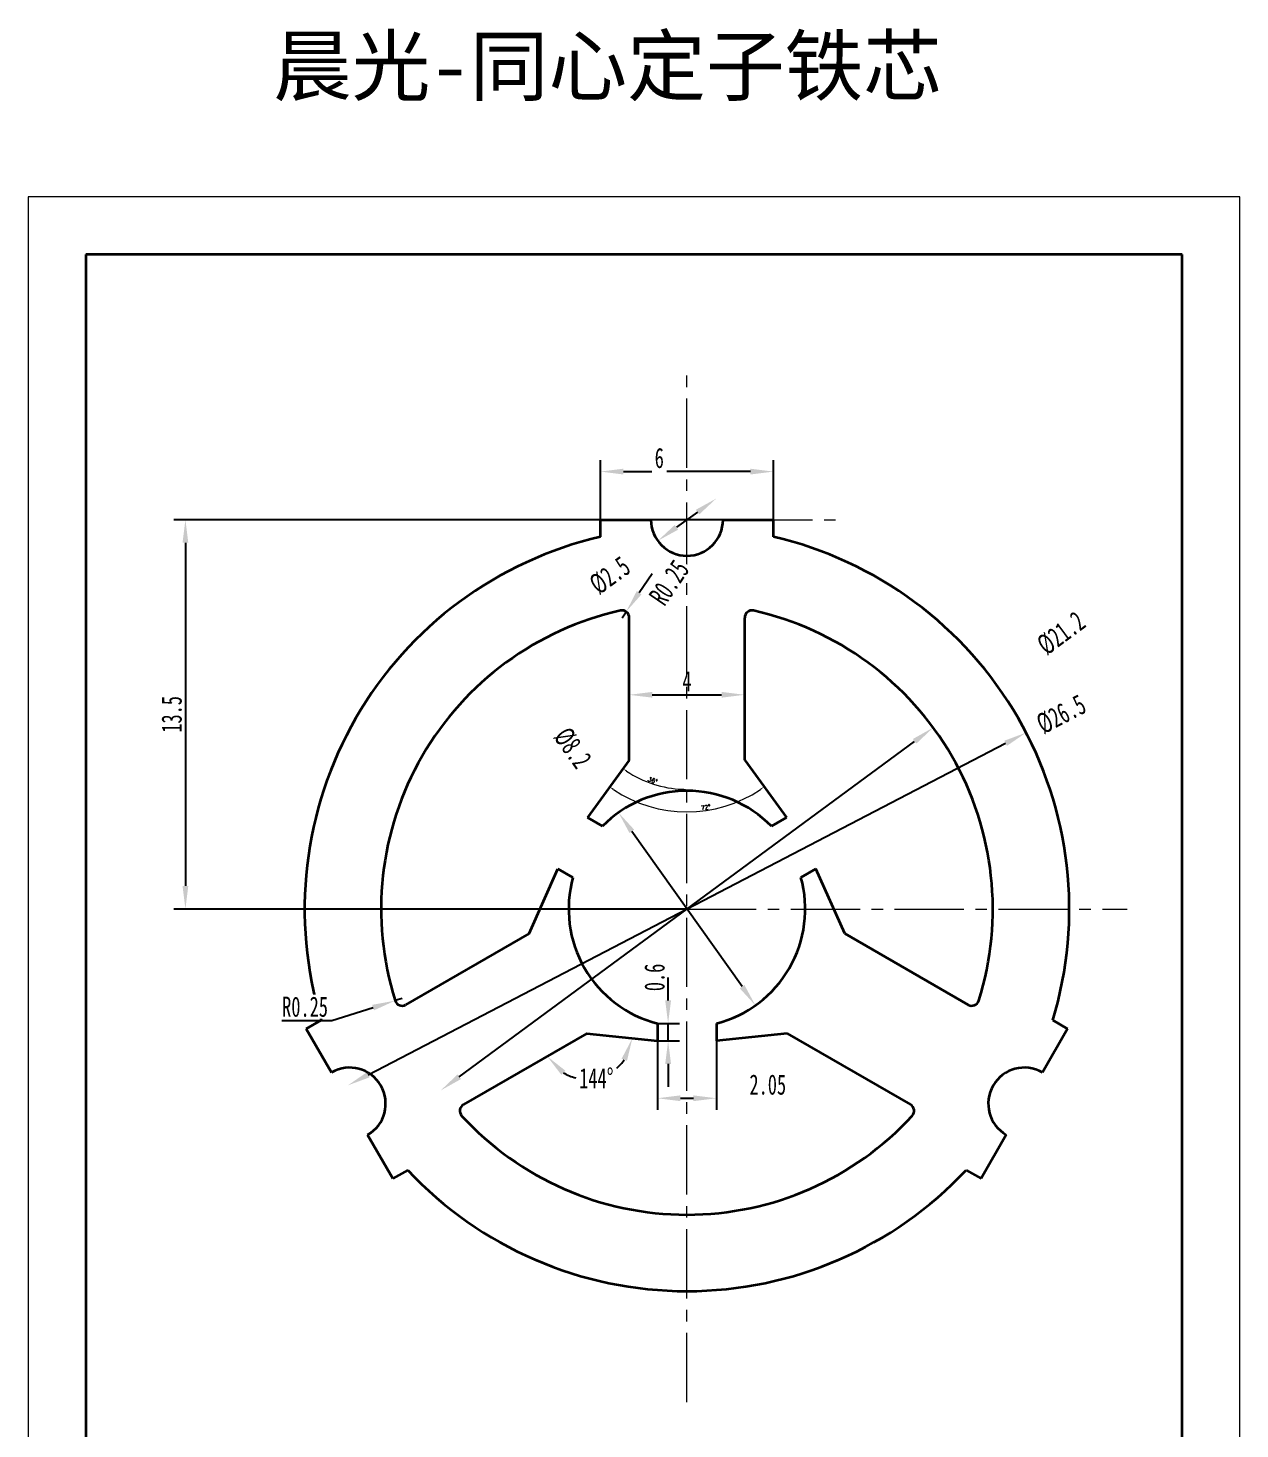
# Model space of a CAD drawing. Header units: millimetres. Extents: x 2622 to 4324, y 1679 to 2143.
# Drawn here: x 3136.3 to 3346.3, y 1900.2 to 2143.1 of the extents above; entities that cross this region are included whole.
import ezdxf

# ---------------------------------------------------------------- set-up
doc = ezdxf.new("R2010")
doc.units = ezdxf.units.MM
doc.linetypes.add('点画线', pattern=[18, 12, -2, 2, -2])
for name, color, linetype, lineweight in [('中心线层', 1, '点画线', 18), ('实线', 7, 'Continuous', 25), ('尺寸标注', 2, 'Continuous', 9), ('尺寸线层', 3, 'Continuous', 18), ('粗实线层', 7, 'Continuous', 35), ('细实线层', 7, 'Continuous', 18)]:
    doc.layers.add(name, color=color, linetype=linetype, lineweight=lineweight)
doc.styles.add('st', font='txt.shx')
doc.styles.get("Standard").update_dxf_attribs({"font": 'simfang.ttf'})
doc.styles.add('标准', font='', dxfattribs={"width": 0.667})
doc.styles.get('标准').set_extended_font_data('宋体')
doc.dimstyles.new('GB_尺寸', dxfattribs={"dimtxt": 3.5, "dimasz": 4, "dimexe": 2, "dimexo": 0, "dimtad": 1, "dimlfac": 0.2, "dimdsep": 46, "dimtxsty": '标准', "dimblk": '_CAXARROW', "dimcen": 0, "dimdle": 6, "dimazin": 2, "dimtfac": 0.707107, "dimtdec": 3, "dimtmove": 2, "dimatfit": 3, "dimfxl": 1, "dimfrac": 2, "dimtolj": 1, "dimtzin": 0, "dimarcsym": 1})
doc.dimstyles.new('st', dxfattribs={"dimscale": 0.3, "dimtxt": 2.5, "dimasz": 2.5, "dimexe": 1.25, "dimexo": 0, "dimtad": 1, "dimtoh": 1, "dimdec": 3, "dimdsep": 46, "dimtxsty": 'st', "dimcen": 0, "dimclrd": 256, "dimclre": 256, "dimclrt": 256, "dimadec": 3, "dimazin": 2, "dimtfac": 1, "dimtdec": 3, "dimtmove": 0, "dimatfit": 1, "dimfxl": 1, "dimlwd": -1, "dimlwe": -1, "dimarcsym": 0})

# ---------------------------------------------------------------- blocks, each defined once
blk = doc.blocks.new('_CAXARROW')
blk.add_hatch(color=0).paths.add_polyline_path([(0, 0), (-1, 0.125), (-1, -0.125)], flags=0)
blk = doc.blocks.new('*D29')
at = {"layer": 'Defpoints', "color": 0, "transparency": 16777216}
blk.add_point((3191.7, 1959.77), dxfattribs=at)
at = {"layer": '尺寸线层', "color": 0, "linetype": 'Continuous', "lineweight": -2, "transparency": 16777216}
blk.add_line((3195.24, 1961.61), (3305.68, 2019.08), dxfattribs=at)
at = {"layer": '尺寸线层', "color": 0, "lineweight": -2, "transparency": 16777216, "xscale": 4, "yscale": 4, "zscale": 4, "rotation": 207.4920403016438}
blk.add_blockref('_CAXARROW', (3191.7, 1959.77), dxfattribs=at)
at = {"layer": '尺寸线层', "color": 0, "transparency": 16777216, "insert": (3315.32, 2024.1), "char_height": 3.5, "attachment_point": 5, "rotation": 27.492, "style": '标准', "bg_fill": 3, "box_fill_scale": 1.1, "bg_fill_color": 256, "bg_fill_true_color": 13158600, "bg_fill_transparency": 0}
blk.add_mtext('\\A1;%%C26.5', dxfattribs=at)
at = {"layer": 'Defpoints', "color": 0, "transparency": 16777216}
blk.add_point((3309.23, 2020.93), dxfattribs=at)
at = {"layer": '尺寸线层', "color": 0, "lineweight": -2, "transparency": 16777216, "xscale": 4, "yscale": 4, "zscale": 4, "rotation": 27.4920403016438}
blk.add_blockref('_CAXARROW', (3309.23, 2020.93), dxfattribs=at)
blk = doc.blocks.new('*D30')
at = {"layer": 'Defpoints', "color": 0, "transparency": 16777216}
for p in [(3293.13, 2021.8), (3207.8, 1958.9)]:
    blk.add_point(p, dxfattribs=at)
at = {"layer": '尺寸线层', "color": 0, "linetype": 'Continuous', "lineweight": -2, "transparency": 16777216}
blk.add_line((3211.02, 1961.27), (3289.91, 2019.42), dxfattribs=at)
at = {"layer": '尺寸线层', "color": 0, "lineweight": -2, "transparency": 16777216, "xscale": 4, "yscale": 4, "zscale": 4}
for p, rotation in [((3293.13, 2021.8), 36.39739199366306), ((3207.8, 1958.9), 216.397391993663)]:
    blk.add_blockref('_CAXARROW', p, dxfattribs=dict(at, rotation=rotation))
at = {"layer": '尺寸线层', "color": 0, "transparency": 16777216, "insert": (3315.32, 2038.16), "char_height": 3.5, "attachment_point": 5, "rotation": 36.3974, "style": '标准', "bg_fill": 3, "box_fill_scale": 1.1, "bg_fill_color": 256, "bg_fill_true_color": 13158600, "bg_fill_transparency": 0}
blk.add_mtext('\\A1;%%C21.2', dxfattribs=at)
blk = doc.blocks.new('*D31')
at = {"layer": 'Defpoints', "color": 0, "transparency": 16777216}
for p in [(3238.6, 2007.07), (3262.33, 1973.63)]:
    blk.add_point(p, dxfattribs=at)
at = {"layer": '尺寸线层', "color": 0, "linetype": 'Continuous', "lineweight": -2, "transparency": 16777216}
blk.add_line((3260.01, 1976.89), (3240.92, 2003.8), dxfattribs=at)
at = {"layer": '尺寸线层', "color": 0, "lineweight": -2, "transparency": 16777216, "xscale": 4, "yscale": 4, "zscale": 4}
for p, rotation in [((3238.6, 2007.07), 125.3609230140557), ((3262.33, 1973.63), 305.3609230140556)]:
    blk.add_blockref('_CAXARROW', p, dxfattribs=dict(at, rotation=rotation))
at = {"layer": '尺寸线层', "color": 0, "transparency": 16777216, "insert": (3230.65, 2018.27), "char_height": 3.5, "attachment_point": 5, "rotation": 305.3609, "style": '标准', "bg_fill": 3, "box_fill_scale": 1.1, "bg_fill_color": 256, "bg_fill_true_color": 13158600, "bg_fill_transparency": 0}
blk.add_mtext('\\A1;%%C8.2', dxfattribs=at)
blk = doc.blocks.new('*D32')
at = {"layer": 'Defpoints', "color": 0, "transparency": 16777216}
for p in [(3240.46, 2026.97), (3260.46, 2027.49), (3260.46, 2026.04)]:
    blk.add_point(p, dxfattribs=at)
at = {"layer": '尺寸线层', "color": 0, "linetype": 'Continuous', "lineweight": -2, "transparency": 16777216}
for p, q in [((3240.46, 2026.97), (3240.46, 2029.49)), ((3260.46, 2026.04), (3260.46, 2029.49)), ((3244.46, 2027.49), (3256.46, 2027.49))]:
    blk.add_line(p, q, dxfattribs=at)
at = {"layer": '尺寸线层', "color": 0, "lineweight": -2, "transparency": 16777216, "xscale": 4, "yscale": 4, "zscale": 4, "rotation": 180}
blk.add_blockref('_CAXARROW', (3240.46, 2027.49), dxfattribs=at)
at = {"layer": '尺寸线层', "color": 0, "lineweight": -2, "transparency": 16777216, "xscale": 4, "yscale": 4, "zscale": 4}
blk.add_blockref('_CAXARROW', (3260.46, 2027.49), dxfattribs=at)
at = {"layer": '尺寸线层', "color": 0, "transparency": 16777216, "insert": (3250.46, 2029.86), "char_height": 3.5, "attachment_point": 5, "style": '标准', "bg_fill": 3, "box_fill_scale": 1.1, "bg_fill_color": 256, "bg_fill_true_color": 13158600, "bg_fill_transparency": 0}
blk.add_mtext('\\A1;4', dxfattribs=at)
blk = doc.blocks.new('*D33')
at = {"layer": 'Defpoints', "color": 0, "transparency": 16777216}
for p in [(3265.46, 2066.19), (3235.46, 2057.85), (3265.46, 2057.85)]:
    blk.add_point(p, dxfattribs=at)
at = {"layer": '尺寸线层', "color": 0, "linetype": 'Continuous', "lineweight": -2, "transparency": 16777216}
for p, q in [((3235.46, 2057.85), (3235.46, 2068.19)), ((3265.46, 2057.85), (3265.46, 2068.19)), ((3239.46, 2066.19), (3244.38, 2066.19)), ((3261.46, 2066.19), (3246.97, 2066.19))]:
    blk.add_line(p, q, dxfattribs=at)
at = {"layer": '尺寸线层', "color": 0, "lineweight": -2, "transparency": 16777216, "xscale": 4, "yscale": 4, "zscale": 4, "rotation": 180}
blk.add_blockref('_CAXARROW', (3235.46, 2066.19), dxfattribs=at)
at = {"layer": '尺寸线层', "color": 0, "lineweight": -2, "transparency": 16777216, "xscale": 4, "yscale": 4, "zscale": 4}
blk.add_blockref('_CAXARROW', (3265.46, 2066.19), dxfattribs=at)
at = {"layer": '尺寸线层', "color": 0, "transparency": 16777216, "insert": (3245.67, 2068.53), "char_height": 3.5, "attachment_point": 5, "style": '标准', "bg_fill": 3, "box_fill_scale": 1.1, "bg_fill_color": 256, "bg_fill_true_color": 13158600, "bg_fill_transparency": 0}
blk.add_mtext('\\A1;6', dxfattribs=at)
blk = doc.blocks.new('*D34')
at = {"layer": 'Defpoints', "color": 0, "transparency": 16777216}
for p in [(3255.53, 2061.51), (3245.4, 2054.18)]:
    blk.add_point(p, dxfattribs=at)
at = {"layer": '尺寸线层', "color": 0, "linetype": 'Continuous', "lineweight": -2, "transparency": 16777216}
blk.add_line((3252.29, 2059.17), (3248.64, 2056.53), dxfattribs=at)
at = {"layer": '尺寸线层', "color": 0, "lineweight": -2, "transparency": 16777216, "xscale": 4, "yscale": 4, "zscale": 4}
for p, rotation in [((3255.53, 2061.51), 35.91091659803475), ((3245.4, 2054.18), 215.9109165980348)]:
    blk.add_blockref('_CAXARROW', p, dxfattribs=dict(at, rotation=rotation))
at = {"layer": '尺寸线层', "color": 0, "transparency": 16777216, "insert": (3237.12, 2048.18), "char_height": 3.5, "attachment_point": 5, "rotation": 35.9109, "style": '标准', "bg_fill": 3, "box_fill_scale": 1.1, "bg_fill_color": 256, "bg_fill_true_color": 13158600, "bg_fill_transparency": 0}
blk.add_mtext('\\A1;%%C2.5', dxfattribs=at)
blk = doc.blocks.new('*D35')
at = {"layer": 'Defpoints', "color": 0, "transparency": 16777216}
for p in [(3201.09, 1974.83), (3199.9, 1974.46)]:
    blk.add_point(p, dxfattribs=at)
at = {"layer": '尺寸线层', "color": 0, "linetype": 'Continuous', "lineweight": -2, "transparency": 16777216}
for p, q in [((3201.09, 1974.83), (3199.9, 1974.46)), ((3188.93, 1971.01), (3196.09, 1973.26)), ((3180.27, 1971.01), (3188.93, 1971.01))]:
    blk.add_line(p, q, dxfattribs=at)
at = {"layer": '尺寸线层', "color": 0, "lineweight": -2, "transparency": 16777216, "xscale": 4, "yscale": 4, "zscale": 4, "rotation": 17.4419869830191}
blk.add_blockref('_CAXARROW', (3199.9, 1974.46), dxfattribs=at)
at = {"layer": '尺寸线层', "color": 0, "transparency": 16777216, "insert": (3184.29, 1973.39), "char_height": 3.5, "attachment_point": 5, "style": '标准', "bg_fill": 3, "box_fill_scale": 1.1, "bg_fill_color": 256, "bg_fill_true_color": 13158600, "bg_fill_transparency": 0}
blk.add_mtext('\\A1;R0.25', dxfattribs=at)
blk = doc.blocks.new('*D36')
at = {"layer": 'Defpoints', "color": 0, "transparency": 16777216}
for p in [(3256.71, 2057.85), (3163.56, 1990.35), (3250.46, 1990.35)]:
    blk.add_point(p, dxfattribs=at)
at = {"layer": '尺寸线层', "color": 0, "linetype": 'Continuous', "lineweight": -2, "transparency": 16777216}
for p, q in [((3256.71, 2057.85), (3161.56, 2057.85)), ((3163.56, 2053.85), (3163.56, 1994.35)), ((3250.46, 1990.35), (3161.56, 1990.35))]:
    blk.add_line(p, q, dxfattribs=at)
at = {"layer": '尺寸线层', "color": 0, "lineweight": -2, "transparency": 16777216, "xscale": 4, "yscale": 4, "zscale": 4}
for p, rotation in [((3163.56, 2057.85), 90), ((3163.56, 1990.35), 270)]:
    blk.add_blockref('_CAXARROW', p, dxfattribs=dict(at, rotation=rotation))
at = {"layer": '尺寸线层', "color": 0, "transparency": 16777216, "insert": (3161.19, 2024.1), "char_height": 3.5, "attachment_point": 5, "rotation": 90, "style": '标准', "bg_fill": 3, "box_fill_scale": 1.1, "bg_fill_color": 256, "bg_fill_true_color": 13158600, "bg_fill_transparency": 0}
blk.add_mtext('\\A1;13.5', dxfattribs=at)
blk = doc.blocks.new('*D37')
at = {"layer": 'Defpoints', "color": 0, "transparency": 16777216}
for p in [(3245.34, 1970.5), (3247.2, 1970.5), (3245.34, 1967.5)]:
    blk.add_point(p, dxfattribs=at)
at = {"layer": '尺寸线层', "color": 0, "linetype": 'Continuous', "lineweight": -2, "transparency": 16777216}
for p, q in [((3247.2, 1974.5), (3247.2, 1978.5)), ((3245.34, 1970.5), (3249.2, 1970.5)), ((3247.2, 1967.5), (3247.2, 1970.5)), ((3245.34, 1967.5), (3249.2, 1967.5)), ((3247.2, 1963.5), (3247.2, 1959.5))]:
    blk.add_line(p, q, dxfattribs=at)
at = {"layer": '尺寸线层', "color": 0, "lineweight": -2, "transparency": 16777216, "xscale": 4, "yscale": 4, "zscale": 4}
for p, rotation in [((3247.2, 1970.5), 270), ((3247.2, 1967.5), 90)]:
    blk.add_blockref('_CAXARROW', p, dxfattribs=dict(at, rotation=rotation))
at = {"layer": '尺寸线层', "color": 0, "transparency": 16777216, "insert": (3244.86, 1978.49), "char_height": 3.5, "attachment_point": 5, "rotation": 90, "style": '标准', "bg_fill": 3, "box_fill_scale": 1.1, "bg_fill_color": 256, "bg_fill_true_color": 13158600, "bg_fill_transparency": 0}
blk.add_mtext('\\A1;0.6', dxfattribs=at)
blk = doc.blocks.new('*D38')
at = {"layer": 'Defpoints', "color": 0, "transparency": 16777216}
for p in [(3245.34, 1967.5), (3255.59, 1967.5), (3255.59, 1957.54)]:
    blk.add_point(p, dxfattribs=at)
at = {"layer": '尺寸线层', "color": 0, "linetype": 'Continuous', "lineweight": -2, "transparency": 16777216}
for p, q in [((3245.34, 1967.5), (3245.34, 1955.54)), ((3255.59, 1967.5), (3255.59, 1955.54)), ((3249.34, 1957.54), (3251.59, 1957.54))]:
    blk.add_line(p, q, dxfattribs=at)
at = {"layer": '尺寸线层', "color": 0, "lineweight": -2, "transparency": 16777216, "xscale": 4, "yscale": 4, "zscale": 4, "rotation": 180}
blk.add_blockref('_CAXARROW', (3245.34, 1957.54), dxfattribs=at)
at = {"layer": '尺寸线层', "color": 0, "lineweight": -2, "transparency": 16777216, "xscale": 4, "yscale": 4, "zscale": 4}
blk.add_blockref('_CAXARROW', (3255.59, 1957.54), dxfattribs=at)
at = {"layer": '尺寸线层', "color": 0, "transparency": 16777216, "insert": (3264.47, 1959.89), "char_height": 3.5, "attachment_point": 5, "style": '标准', "bg_fill": 3, "box_fill_scale": 1.1, "bg_fill_color": 256, "bg_fill_true_color": 13158600, "bg_fill_transparency": 0}
blk.add_mtext('\\A1;2.05', dxfattribs=at)
blk = doc.blocks.new('*D39')
at = {"layer": 'Defpoints', "color": 0, "transparency": 16777216}
for p in [(3233.11, 1968.78), (3233.11, 1968.78), (3245.34, 1967.5), (3211.72, 1956.43)]:
    blk.add_point(p, dxfattribs=at)
at = {"layer": '尺寸线层', "color": 0, "linetype": 'Continuous', "lineweight": -2, "transparency": 16777216}
for start, end in [(310.892, 324.8163), (239.1837, 256.1836)]:
    blk.add_arc((3233.11, 1968.78), 7.94, start, end, dxfattribs=at)
at = {"layer": '尺寸线层', "color": 0, "lineweight": -2, "transparency": 16777216, "xscale": 4, "yscale": 4, "zscale": 4}
for p, rotation in [((3241.01, 1967.95), 69.40814833418167), ((3226.24, 1964.81), 134.591851665819)]:
    blk.add_blockref('_CAXARROW', p, dxfattribs=dict(at, rotation=rotation))
at = {"layer": '尺寸线层', "color": 0, "transparency": 16777216, "insert": (3234.76, 1961.02), "char_height": 3.5, "attachment_point": 5, "style": '标准', "bg_fill": 3, "box_fill_scale": 1.1, "bg_fill_color": 256, "bg_fill_true_color": 13158600, "bg_fill_transparency": 0}
blk.add_mtext('\\A1;144°', dxfattribs=at)
at = {"layer": 'Defpoints', "color": 0, "transparency": 16777216}
blk.add_point((3231.46, 1961.02), dxfattribs=at)
blk = doc.blocks.new('$CAXA_FRAME_13B17AC1$')
at = {"layer": '粗实线层'}
for p, q in [((95, 138.5), (-95, 138.5)), ((-95, 138.5), (-95, -138.5)), ((95, -138.5), (95, 138.5)), ((-95, -138.5), (95, -138.5))]:
    blk.add_line(p, q, dxfattribs=at)
at = {"layer": '细实线层'}
for p, q in [((105, 148.5), (-105, 148.5)), ((-105, 148.5), (-105, -148.5)), ((105, -148.5), (105, 148.5)), ((-105, -148.5), (105, -148.5))]:
    blk.add_line(p, q, dxfattribs=at)
blk = doc.blocks.new('*D53')
at = {"layer": 'Defpoints', "color": 0, "transparency": 16777216}
for p in [(3239.21, 2040.86), (3239.92, 2041.89)]:
    blk.add_point(p, dxfattribs=at)
at = {"layer": '尺寸线层', "color": 0, "linetype": 'Continuous', "lineweight": -2, "transparency": 16777216}
for p, q in [((3242.17, 2045.2), (3244.43, 2048.5)), ((3239.21, 2040.86), (3239.92, 2041.89))]:
    blk.add_line(p, q, dxfattribs=at)
at = {"layer": '尺寸线层', "color": 0, "transparency": 16777216, "insert": (3247.38, 2046.94), "char_height": 3.5, "attachment_point": 5, "rotation": 55.6723, "style": '标准', "bg_fill": 3, "box_fill_scale": 1.1, "bg_fill_color": 256, "bg_fill_true_color": 13158600, "bg_fill_transparency": 0}
blk.add_mtext('\\A1;R0.25', dxfattribs=at)
at = {"layer": '尺寸线层', "color": 0, "lineweight": -2, "transparency": 16777216, "xscale": 4, "yscale": 4, "zscale": 4, "rotation": 235.672307045875}
blk.add_blockref('_CAXARROW', (3239.92, 2041.89), dxfattribs=at)
blk = doc.blocks.new('*D54')
at = {"layer": 'Defpoints', "color": 0, "ltscale": 0.2, "transparency": 16777216}
for p in [(3240.46, 2016.16), (3260.46, 2016.16), (3245.74, 2007.68), (3233.24, 2006.21), (3267.69, 2006.21)]:
    blk.add_point(p, dxfattribs=at)
at = {"layer": '尺寸标注', "ltscale": 0.2, "transparency": 16777216}
blk.add_arc((3250.46, 2029.92), 22.74, 235.8899, 304.1101, dxfattribs=at)
for points in [[(3237.64, 2010.99), (3237.78, 2011.2), (3237.1, 2011.52)], [(3263.14, 2011.2), (3263.29, 2010.99), (3263.83, 2011.52)]]:
    blk.add_solid(points, dxfattribs=at)
at = {"layer": '尺寸标注', "ltscale": 0.2, "transparency": 16777216, "insert": (3253.71, 2007.98), "char_height": 0.75, "attachment_point": 5, "rotation": 8.4172, "style": 'st'}
blk.add_mtext('72°', dxfattribs=at)
blk = doc.blocks.new('*D55')
at = {"layer": 'Defpoints', "color": 0, "ltscale": 0.2, "transparency": 16777216}
for p in [(3250.46, 2084.1), (3240.46, 2016.16), (3246.55, 2011.5), (3233.24, 2006.21), (3250.46, 1904.85)]:
    blk.add_point(p, dxfattribs=at)
at = {"layer": '尺寸标注', "ltscale": 0.2, "transparency": 16777216}
blk.add_arc((3250.46, 2029.92), 18.83, 236.2819, 267.7181, dxfattribs=at)
for points in [[(3239.94, 2014.15), (3240.08, 2014.36), (3239.39, 2014.68)], [(3249.72, 2011.23), (3249.71, 2010.98), (3250.46, 2011.09)]]:
    blk.add_solid(points, dxfattribs=at)
at = {"layer": '尺寸标注', "ltscale": 0.2, "transparency": 16777216, "insert": (3244.52, 2012.64), "char_height": 0.75, "attachment_point": 5, "rotation": 341.0201, "style": 'st'}
blk.add_mtext('36°', dxfattribs=at)

msp = doc.modelspace()

# ---------------------------------------------------------------- linework, layer by layer
at = {"layer": '粗实线层'}
for p, q in [((3235.4643, 2057.848), (3244.2143, 2057.848)), ((3235.4643, 2054.8775), (3235.4643, 2057.848)), ((3256.7143, 2057.848), (3265.4643, 2057.848)), ((3265.4643, 2054.8775), (3265.4643, 2057.848)), ((3240.4643, 2016.1557), (3240.4643, 2040.8605)), ((3260.4643, 2016.1557), (3260.4643, 2040.8605)), ((3240.4643, 2016.1557), (3233.239, 2006.2109)), ((3260.4643, 2016.1557), (3267.6897, 2006.2109)), ((3235.837, 2004.7109), (3233.239, 2006.2109)), ((3265.0916, 2004.7109), (3267.6897, 2006.2109)), ((3223.1142, 1986.1044), (3228.114, 1997.3341)), ((3230.712, 1995.8341), (3228.114, 1997.3341)), ((3270.2166, 1995.8341), (3272.8147, 1997.3341)), ((3277.8145, 1986.1044), (3272.8147, 1997.3341)), ((3223.1142, 1986.1044), (3201.7192, 1973.752)), ((3277.8145, 1986.1044), (3299.2094, 1973.752)), ((3187.0801, 1971.0736), (3184.5076, 1969.5884)), ((3245.3393, 1970.499), (3245.3393, 1967.499)), ((3255.5893, 1970.499), (3255.5893, 1967.499)), ((3313.8485, 1971.0736), (3316.421, 1969.5884)), ((3188.8826, 1962.0107), (3184.5076, 1969.5884)), ((3233.1142, 1968.7839), (3211.7192, 1956.4315)), ((3233.1142, 1968.7839), (3245.3393, 1967.499)), ((3267.8145, 1968.7839), (3255.5893, 1967.499)), ((3267.8145, 1968.7839), (3289.2094, 1956.4315)), ((3316.421, 1969.5884), (3312.046, 1962.0107)), ((3199.5076, 1943.6076), (3195.1326, 1951.1853)), ((3305.796, 1951.1853), (3301.421, 1943.6076)), ((3202.0801, 1945.0928), (3199.5076, 1943.6076)), ((3298.8485, 1945.0928), (3301.421, 1943.6076))]:
    msp.add_line(p, q, dxfattribs=at)
for centre, radius, start, end in [((3250.4643, 2057.848), 6.25, 180, 0), ((3250.4643, 1990.348), 66.25, 103.086105, 196.913895), ((3250.4643, 1990.348), 66.25, 343.086105, 76.913895), ((3250.4643, 1990.348), 53, 102.555834, 197.444203), ((3239.2144, 2040.8605), 1.2499, 359.997134, 102.562285), ((3261.7143, 2040.8604), 1.25, 77.441987, 180.000961), ((3250.4643, 1990.348), 53, 342.555834, 77.444203), ((3250.4643, 1990.348), 20.5, 44.477512, 135.522488), ((3250.4643, 1990.348), 20.5, 164.477512, 255.522488), ((3250.4643, 1990.348), 20.5, 284.477512, 15.522488), ((3201.0943, 1974.8345), 1.25, 197.441987, 300.000961), ((3299.8344, 1974.8344), 1.2499, 239.997134, 342.562285), ((3192.0076, 1956.598), 6.25, 300, 120), ((3308.921, 1956.598), 6.25, 60, 240), ((3212.3441, 1955.3491), 1.2499, 119.997134, 222.562285), ((3288.5844, 1955.349), 1.25, 317.441987, 60.000961), ((3250.4643, 1990.348), 53, 222.555834, 317.444203), ((3250.4643, 1990.348), 66.25, 223.086105, 316.913895)]:
    msp.add_arc(centre, radius, start, end, dxfattribs=at)

# ---------------------------------------------------------------- texts
at = {"layer": '实线', "insert": (3235.5126, 2135.9689), "char_height": 3.5, "width": 162.074058, "attachment_point": 5}
msp.add_mtext(' {\\H2.8571x;晨光-同心定子铁芯}', dxfattribs=at)

# ---------------------------------------------------------------- next in the draw order: dimensions: what is measured, and where the dimension line sits
at = {"layer": '尺寸线层'}
dim = msp.add_linear_dim(base=(3265.4643, 2066.1879), p1=(3235.4643, 2057.848), p2=(3265.4643, 2057.848), dimstyle='GB_尺寸', override={"dimsah": 1, "dimtfill": 1, "dimtzin": 0}, dxfattribs=at)
dim.commit()
dim.dimension.update_dxf_attribs({"geometry": '*D33', "text_midpoint": (3245.6729, 2068.5338), "dimtype": 160})
dim = msp.add_diameter_dim_2p(p1=(3191.6956, 1959.7653), p2=(3309.233, 2020.9307), dimstyle='GB_尺寸', override={"dimtoh": 1, "dimpost": '%%C<>', "dimsah": 1, "dimtfill": 1, "dimtzin": 0}, dxfattribs=at)
dim.commit()
dim.dimension.update_dxf_attribs({"geometry": '*D29', "text_midpoint": (3315.3195, 2024.098), "dimtype": 163})

# ---------------------------------------------------------------- next in the draw order: dimensions: what is measured, and where the dimension line sits
dim = msp.add_diameter_dim_2p(p1=(3207.8035, 1958.8987), p2=(3293.1251, 2021.7973), dimstyle='GB_尺寸', override={"dimtoh": 1, "dimpost": '%%C<>', "dimsah": 1, "dimtfill": 1, "dimtzin": 0}, dxfattribs=at)
dim.commit()
dim.dimension.update_dxf_attribs({"geometry": '*D30', "text_midpoint": (3315.3195, 2038.1588), "dimtype": 163})
dim = msp.add_radius_dim(center=(3201.0943, 1974.8345), mpoint=(3199.9018, 1974.4599), dimstyle='GB_尺寸', override={"dimtoh": 1, "dimpost": 'R<>', "dimsah": 1, "dimtfill": 1, "dimtzin": 0}, dxfattribs=at)
dim.commit()
dim.dimension.update_dxf_attribs({"geometry": '*D35', "text_midpoint": (3184.2887, 1973.3879)})

# ---------------------------------------------------------------- next in the draw order: dimensions: what is measured, and where the dimension line sits
for p1, p2, picture, middle in [((3255.5264, 2061.5138), (3245.4023, 2054.1822), '*D34', (3237.1205, 2048.1848)), ((3262.3282, 1973.6298), (3238.6004, 2007.0662), '*D31', (3230.6513, 2018.2679))]:
    dim = msp.add_diameter_dim_2p(p1=p1, p2=p2, dimstyle='GB_尺寸', override={"dimtoh": 1, "dimpost": '%%C<>', "dimsah": 1, "dimtfill": 1, "dimtzin": 0}, dxfattribs=at)
    dim.commit()
    dim.dimension.update_dxf_attribs({"geometry": picture, "text_midpoint": middle, "dimtype": 163})
dim = msp.add_linear_dim(base=(3260.4643, 2027.4881), p1=(3240.4643, 2026.9701), p2=(3260.4643, 2026.0377), dimstyle='GB_尺寸', override={"dimsah": 1, "dimtfill": 1, "dimtzin": 0}, dxfattribs=at)
dim.commit()
dim.dimension.update_dxf_attribs({"geometry": '*D32', "text_midpoint": (3250.4643, 2029.8631)})

# ---------------------------------------------------------------- next in the draw order: dimensions: what is measured, and where the dimension line sits
dim = msp.add_linear_dim(base=(3163.5636, 1990.348), p1=(3256.7143, 2057.848), p2=(3250.4643, 1990.348), angle=270, dimstyle='GB_尺寸', override={"dimsah": 1, "dimtfill": 1, "dimtzin": 0}, dxfattribs=at)
dim.commit()
dim.dimension.update_dxf_attribs({"geometry": '*D36', "text_midpoint": (3161.1886, 2024.098)})
dim = msp.add_linear_dim(base=(3247.2022, 1970.499), p1=(3245.3393, 1967.499), p2=(3245.3393, 1970.499), angle=90, dimstyle='GB_尺寸', override={"dimsah": 1, "dimtfill": 1, "dimtzin": 0}, dxfattribs=at)
dim.commit()
dim.dimension.update_dxf_attribs({"geometry": '*D37', "text_midpoint": (3244.8563, 1978.4865), "dimtype": 160})

# ---------------------------------------------------------------- next in the draw order: linework, layer by layer
at = {"layer": '中心线层'}
for p, q in [((3224.2143, 2057.848), (3276.7143, 2057.848)), ((3178.4495, 1990.348), (3326.7381, 1990.348))]:
    msp.add_line(p, q, dxfattribs=at)

# ---------------------------------------------------------------- next in the draw order: dimensions: what is measured, and where the dimension line sits
at = {"layer": '尺寸标注', "ltscale": 0.2}
dim = msp.add_angular_dim_2l(base=(3245.7367, 2007.6781), line1=((3260.4643, 2016.1557), (3267.6897, 2006.2109)), line2=((3240.4643, 2016.1557), (3233.239, 2006.2109)), dimstyle='st', dxfattribs=at)
dim.commit()
dim.dimension.update_dxf_attribs({"geometry": '*D54', "text_midpoint": (3253.7927, 2007.4261), "dimtype": 162})
at = {"layer": '尺寸线层'}
dim = msp.add_linear_dim(base=(3255.5893, 1957.5428), p1=(3245.3393, 1967.499), p2=(3255.5893, 1967.499), dimstyle='GB_尺寸', override={"dimsah": 1, "dimtfill": 1, "dimtzin": 0}, dxfattribs=at)
dim.commit()
dim.dimension.update_dxf_attribs({"geometry": '*D38', "text_midpoint": (3264.4704, 1959.8886), "dimtype": 160})

# ---------------------------------------------------------------- next in the draw order: linework, layer by layer
at = {"layer": '中心线层'}
msp.add_line((3250.4643, 1904.8456), (3250.4643, 2084.098), dxfattribs=at)

# ---------------------------------------------------------------- next in the draw order: dimensions: what is measured, and where the dimension line sits
at = {"layer": '尺寸线层'}
dim = msp.add_angular_dim_2l(base=(3231.4636, 1961.0187), line1=((3233.1142, 1968.7839), (3245.3393, 1967.499)), line2=((3233.1142, 1968.7839), (3211.7192, 1956.4315)), dimstyle='GB_尺寸', override={"dimtad": 0, "dimtih": 1, "dimtoh": 1, "dimsah": 1, "dimtfill": 1, "dimtzin": 0}, dxfattribs=at)
dim.commit()
dim.dimension.update_dxf_attribs({"geometry": '*D39', "text_midpoint": (3234.7647, 1961.0187)})

# ---------------------------------------------------------------- next in the draw order: block references
at = {"layer": '粗实线层'}
msp.add_blockref('$CAXA_FRAME_13B17AC1$', (3241.2872, 1965.333), dxfattribs=at)

# ---------------------------------------------------------------- next in the draw order: dimensions: what is measured, and where the dimension line sits
at = {"layer": '尺寸线层'}
dim = msp.add_radius_dim(center=(3239.2144, 2040.8605), mpoint=(3239.9193, 2041.8927), dimstyle='GB_尺寸', override={"dimsah": 1, "dimtfill": 1}, dxfattribs=at)
dim.commit()
dim.dimension.update_dxf_attribs({"geometry": '*D53', "text_midpoint": (3247.3794, 2046.9416), "dimtype": 164})

# ---------------------------------------------------------------- next in the draw order: dimensions: what is measured, and where the dimension line sits
at = {"layer": '尺寸标注', "ltscale": 0.2}
dim = msp.add_angular_dim_2l(base=(3246.5487, 2011.4982), line1=((3250.4643, 1904.8456), (3250.4643, 2084.098)), line2=((3240.4643, 2016.1557), (3233.239, 2006.2109)), dimstyle='st', dxfattribs=at)
dim.commit()
dim.dimension.update_dxf_attribs({"geometry": '*D55', "text_midpoint": (3244.3391, 2012.1105), "dimtype": 162})

doc.saveas('drawing.dxf')
